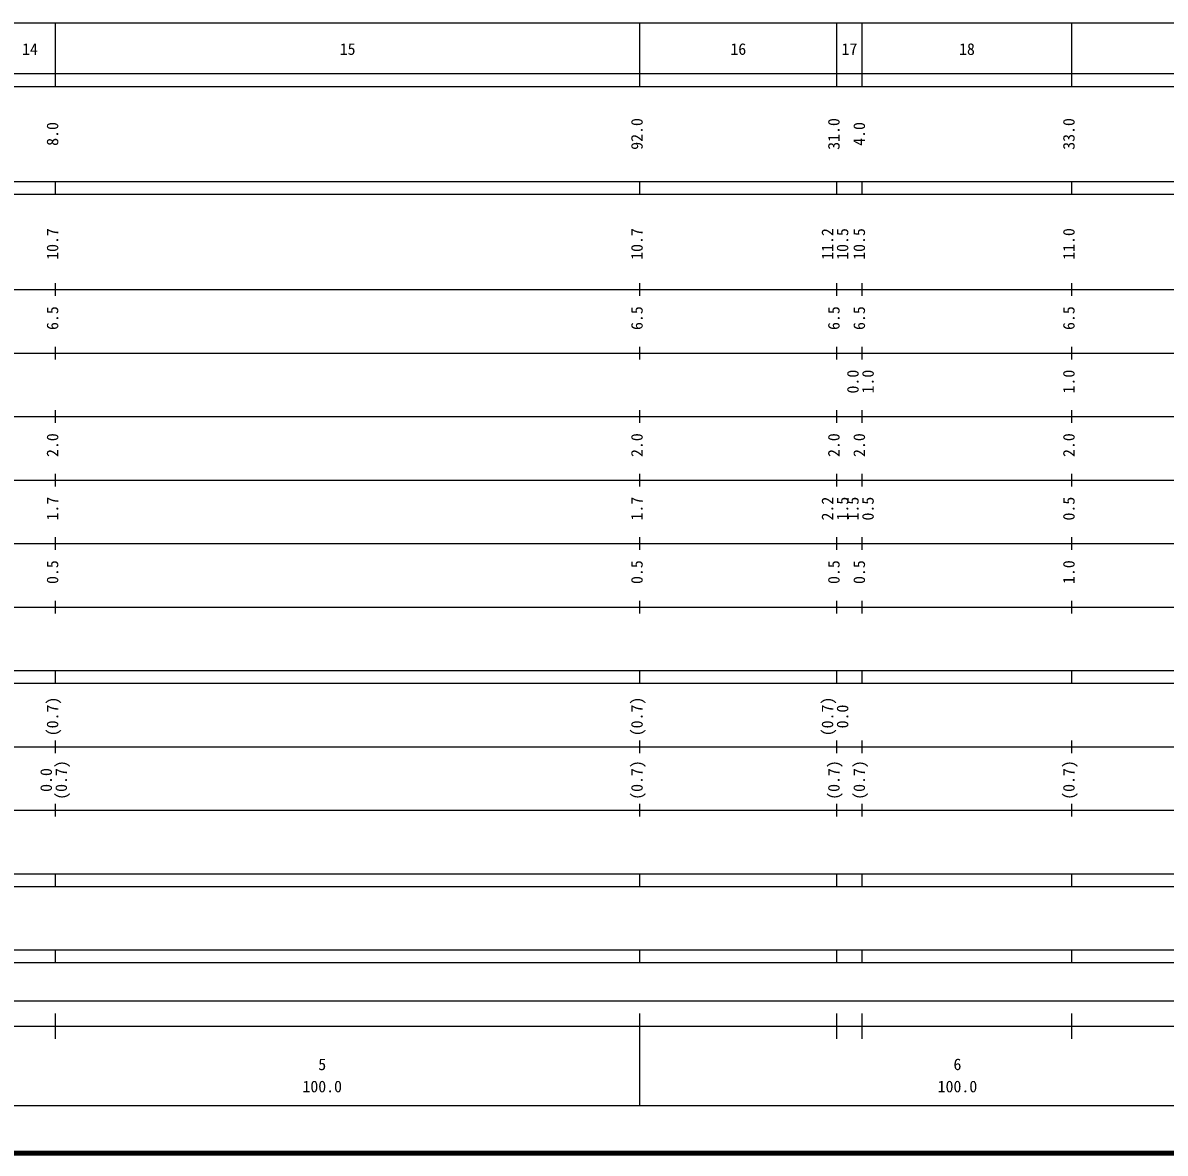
# Model space of a CAD drawing. Units: millimetres on the paper, enlarged 1000 times. Extents: x 40000 to 680000, y 20000 to 380000.
# Drawn here: x 270872 to 450702, y 20000 to 198000 of the extents above; entities that cross this region are included whole.
import ezdxf
from ezdxf.enums import TextEntityAlignment as Align

# ---------------------------------------------------------------- set-up
doc = ezdxf.new("R2010")
doc.units = ezdxf.units.MM
doc.header["$LTSCALE"] = 1000
doc.layers.add('M-TTL', color=2, linetype='Continuous', lineweight=140)
doc.layers.add('M-TTL-BAND', color=7, linetype='Continuous', lineweight=25)
doc.styles.add('ＭＳ ゴシック', font='')
doc.styles.get('ＭＳ ゴシック').set_extended_font_data('MS Gothic')

msp = doc.modelspace()

# ---------------------------------------------------------------- linework, layer by layer
at = {"layer": 'M-TTL'}
msp.add_line((40000, 20000), (680000, 20000), dxfattribs=at)
at = {"layer": 'M-TTL-BAND'}
for p, q in [((68000, 198000), (579000, 198000)), ((276000, 188000), (276000, 198000)), ((368000, 188000), (368000, 198000)), ((399000, 188000), (399000, 198000)), ((403000, 188000), (403000, 198000)), ((436000, 188000), (436000, 198000)), ((40000, 190000), (579000, 190000)), ((40000, 188000), (579000, 188000)), ((40000, 173000), (579000, 173000)), ((276000, 171000), (276000, 173000)), ((368000, 171000), (368000, 173000)), ((399000, 171000), (399000, 173000)), ((403000, 171000), (403000, 173000)), ((436000, 171000), (436000, 173000)), ((40000, 171000), (579000, 171000)), ((276000, 155000), (276000, 157000)), ((368000, 155000), (368000, 157000)), ((399000, 155000), (399000, 157000)), ((403000, 155000), (403000, 157000)), ((436000, 155000), (436000, 157000)), ((40000, 156000), (579000, 156000)), ((46000, 146000), (579000, 146000)), ((276000, 145000), (276000, 147000)), ((368000, 145000), (368000, 147000)), ((399000, 145000), (399000, 147000)), ((403000, 145000), (403000, 147000)), ((436000, 145000), (436000, 147000)), ((276000, 135000), (276000, 137000)), ((368000, 135000), (368000, 137000)), ((399000, 135000), (399000, 137000)), ((403000, 135000), (403000, 137000)), ((436000, 135000), (436000, 137000)), ((52000, 136000), (579000, 136000)), ((46000, 126000), (579000, 126000)), ((276000, 125000), (276000, 127000)), ((368000, 125000), (368000, 127000)), ((399000, 125000), (399000, 127000)), ((403000, 125000), (403000, 127000)), ((436000, 125000), (436000, 127000)), ((276000, 115000), (276000, 117000)), ((368000, 115000), (368000, 117000)), ((399000, 115000), (399000, 117000)), ((403000, 115000), (403000, 117000)), ((436000, 115000), (436000, 117000)), ((52000, 116000), (579000, 116000)), ((276000, 105000), (276000, 107000)), ((368000, 105000), (368000, 107000)), ((399000, 105000), (399000, 107000)), ((403000, 105000), (403000, 107000)), ((436000, 105000), (436000, 107000)), ((46000, 106000), (579000, 106000)), ((40000, 96000), (579000, 96000)), ((276000, 94000), (276000, 96000)), ((368000, 94000), (368000, 96000)), ((399000, 94000), (399000, 96000)), ((403000, 94000), (403000, 96000)), ((436000, 94000), (436000, 96000)), ((40000, 94000), (579000, 94000)), ((276000, 83000), (276000, 85000)), ((368000, 83000), (368000, 85000)), ((399000, 83000), (399000, 85000)), ((403000, 83000), (403000, 85000)), ((436000, 83000), (436000, 85000)), ((49000, 84000), (579000, 84000)), ((40000, 74000), (579000, 74000)), ((276000, 73000), (276000, 75000)), ((368000, 73000), (368000, 75000)), ((399000, 73000), (399000, 75000)), ((403000, 73000), (403000, 75000)), ((436000, 73000), (436000, 75000)), ((40000, 64000), (579000, 64000)), ((276000, 62000), (276000, 64000)), ((368000, 62000), (368000, 64000)), ((399000, 62000), (399000, 64000)), ((403000, 62000), (403000, 64000)), ((436000, 62000), (436000, 64000)), ((40000, 62000), (579000, 62000)), ((40000, 52000), (579000, 52000)), ((276000, 50000), (276000, 52000)), ((368000, 50000), (368000, 52000)), ((399000, 50000), (399000, 52000)), ((403000, 50000), (403000, 52000)), ((436000, 50000), (436000, 52000)), ((40000, 50000), (579000, 50000)), ((71000, 44000), (565000, 44000)), ((276000, 38000), (276000, 42000)), ((368000, 27500), (368000, 42000)), ((399000, 38000), (399000, 42000)), ((403000, 38000), (403000, 42000)), ((436000, 38000), (436000, 42000)), ((40000, 40000), (579000, 40000)), ((68000, 27500), (579000, 27500))]:
    msp.add_line(p, q, dxfattribs=at)

# ---------------------------------------------------------------- texts
at = {"layer": 'M-TTL-BAND', "style": 'ＭＳ ゴシック'}
for s, p in [('14', (272000, 192405)), ('15', (322000, 192405)), ('16', (383500, 192405)), ('17', (401000, 192405)), ('18', (419500, 192405)), ('5', (318000, 32523)), ('6', (418000, 32523)), ('100.0', (318000, 29033)), ('100.0', (418000, 29033))]:
    msp.add_text(s, height=1833, dxfattribs=at).set_placement(p, align=Align.BOTTOM_CENTER)
for s, p in [('8.0', (277000, 180500)), ('92.0', (369000, 180500)), ('31.0', (400000, 180500)), ('4.0', (404000, 180500)), ('33.0', (437000, 180500)), ('10.7', (277000, 163174)), ('10.7', (369000, 163174)), ('11.2', (399000, 163174)), ('10.5', (401370, 163174)), ('10.5', (404000, 163174)), ('11.0', (437000, 163174)), ('6.5', (277000, 151500)), ('6.5', (369000, 151500)), ('6.5', (400000, 151500)), ('6.5', (404000, 151500)), ('6.5', (437000, 151500)), ('0.0', (403000, 141500)), ('1.0', (405370, 141500)), ('1.0', (437000, 141500)), ('2.0', (277000, 131500)), ('2.0', (369000, 131500)), ('2.0', (400000, 131500)), ('2.0', (404000, 131500)), ('2.0', (437000, 131500)), ('1.7', (277000, 121500)), ('1.7', (369000, 121500)), ('2.2', (399000, 121500)), ('1.5', (401370, 121500)), ('1.5', (403000, 121500)), ('0.5', (405370, 121500)), ('0.5', (437000, 121500)), ('0.5', (277000, 111500)), ('0.5', (369000, 111500)), ('0.5', (400000, 111500)), ('0.5', (404000, 111500)), ('1.0', (437000, 111500)), ('(0.7)', (277000, 88764)), ('(0.7)', (369000, 88764)), ('(0.7)', (399000, 88764)), ('0.0', (401370, 88764)), ('(0.7)', (278370, 78764)), ('(0.7)', (369000, 78764)), ('(0.7)', (400000, 78764)), ('(0.7)', (404000, 78764)), ('(0.7)', (437000, 78764)), ('0.0', (276000, 78764))]:
    msp.add_text(s, height=1833, rotation=90, dxfattribs=at).set_placement(p, align=Align.BOTTOM_CENTER)

doc.saveas('drawing.dxf')
